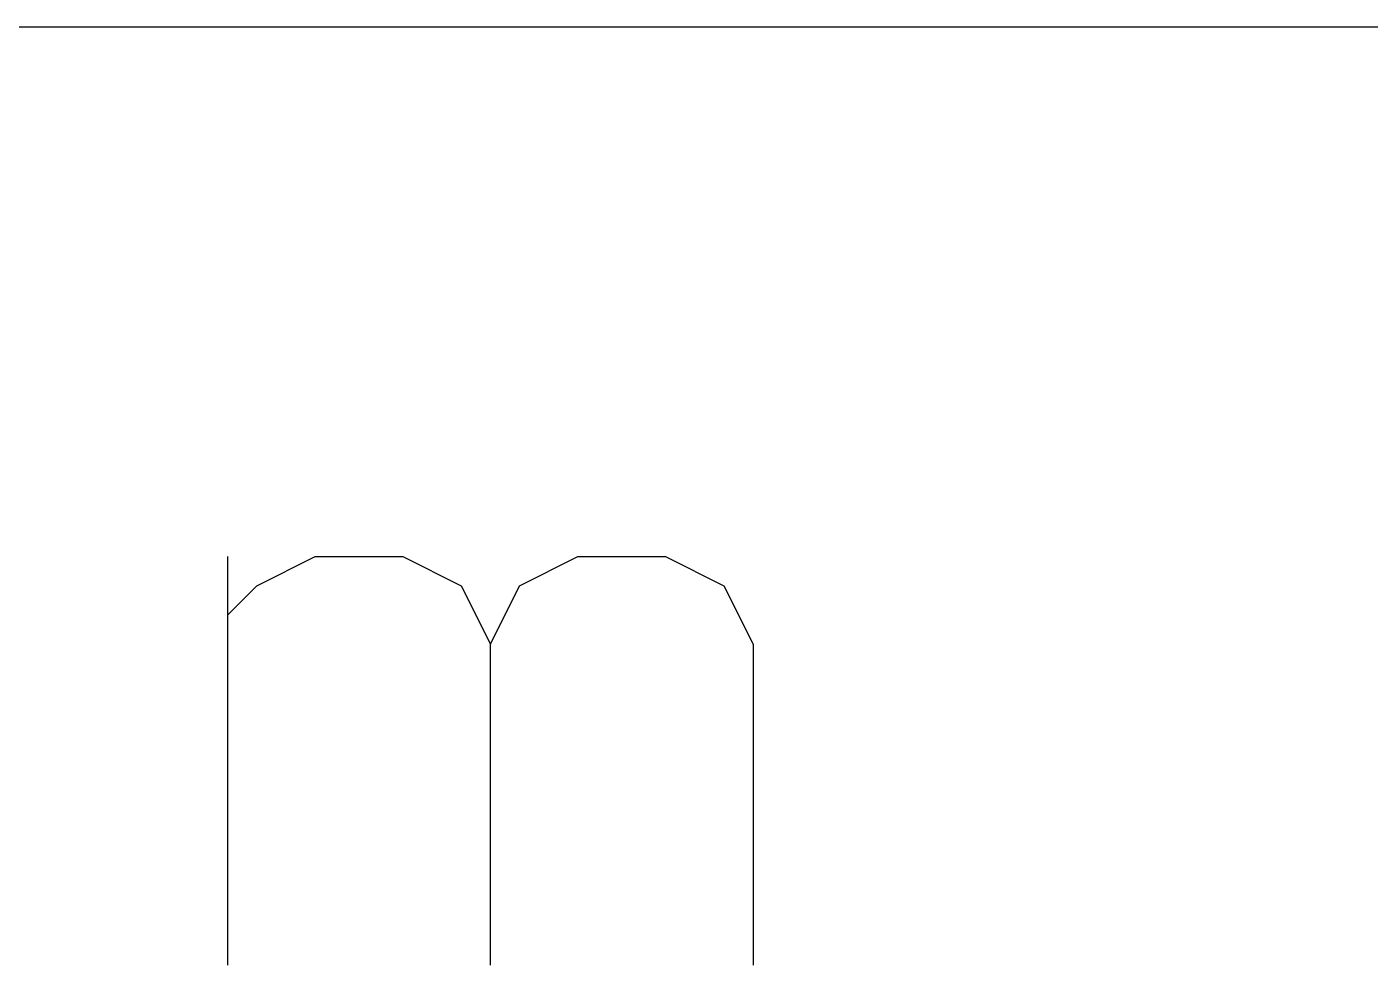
# Model space of a CAD drawing. Extents: x -125 to 152, y -90 to 100.
# Drawn here: x 117.47 to 132.41, y -66.69 to -56.26 of the extents above; entities that cross this region are included whole.
import ezdxf

# ---------------------------------------------------------------- set-up
doc = ezdxf.new("R2010")
doc.units = 0

msp = doc.modelspace()

# ---------------------------------------------------------------- linework, layer by layer
for p, q in [((41.743, -56.258), (149.744, -56.258)), ((119.708, -66.691), (119.708, -62.147)), ((120.032, -62.472), (120.682, -62.147)), ((120.682, -62.147), (121.655, -62.147)), ((121.655, -62.147), (122.304, -62.472)), ((122.953, -62.472), (123.602, -62.147)), ((123.602, -62.147), (124.576, -62.147)), ((124.576, -62.147), (125.225, -62.472)), ((119.708, -62.796), (120.032, -62.472)), ((122.304, -62.472), (122.629, -63.121)), ((122.629, -63.121), (122.953, -62.472)), ((125.225, -62.472), (125.55, -63.121)), ((122.629, -66.691), (122.629, -63.121)), ((125.55, -63.121), (125.55, -66.691))]:
    msp.add_line(p, q)

doc.saveas('drawing.dxf')
